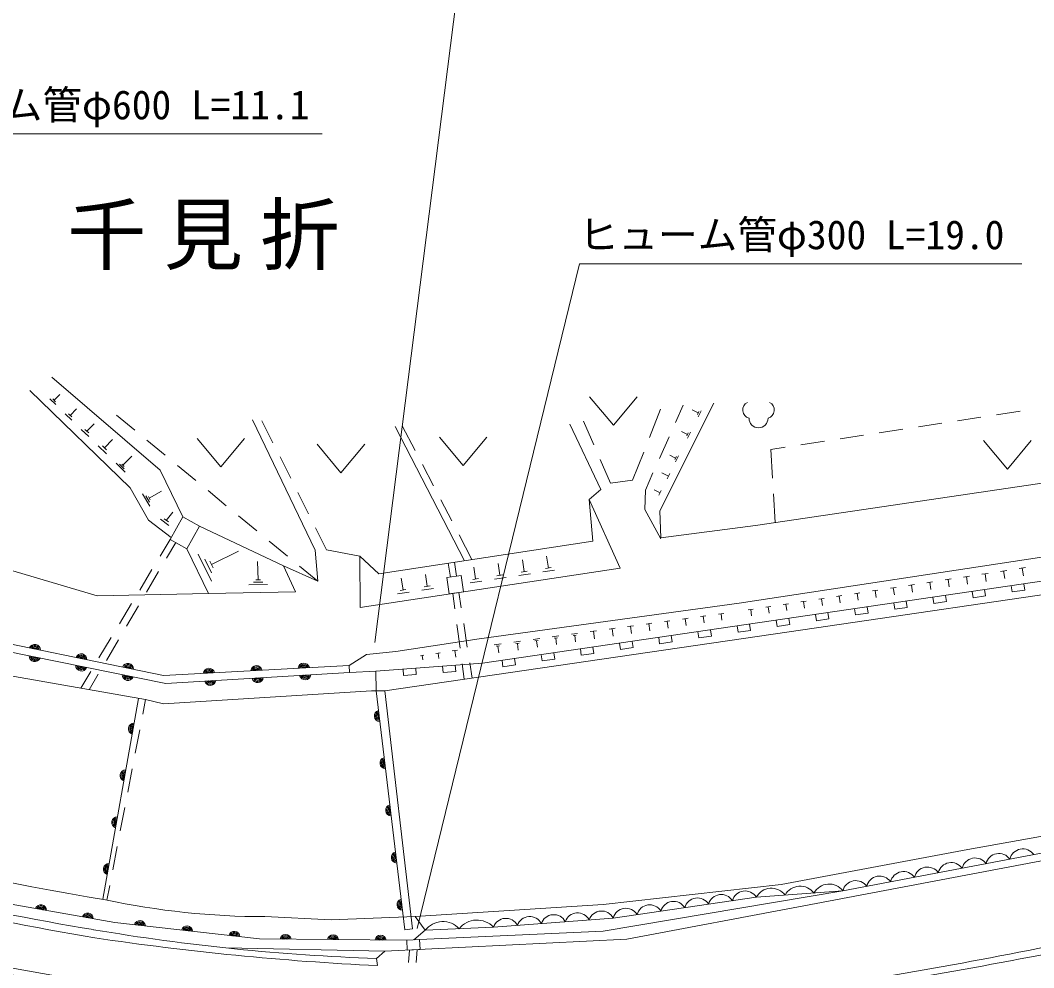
# Model space of a CAD drawing. Units: millimetres, scale not verified. Extents: x 40000 to 680000, y 20000 to 380000.
# Drawn here: x 170261 to 234253, y 260680 to 320486 of the extents above; entities that cross this region are included whole.
import ezdxf
from ezdxf.enums import TextEntityAlignment as Align

# ---------------------------------------------------------------- set-up
doc = ezdxf.new("R2010")
doc.units = ezdxf.units.MM
doc.header["$LTSCALE"] = 1000
doc.layers.add('M-BGD', color=7, linetype='Continuous', lineweight=13)
doc.layers.add('M-STR-HTXT', color=7, linetype='Continuous', lineweight=13)
doc.layers.add('M-BMK-HTXT', color=7, linetype='Continuous')
doc.styles.add('ＭＳ ゴシック', font='')
doc.styles.get('ＭＳ ゴシック').set_extended_font_data('MS Gothic')

msp = doc.modelspace()

# ---------------------------------------------------------------- linework, layer by layer
at = {"layer": 'M-BGD'}
for p, q in [((172497, 296226), (172126, 296586)), ((172494, 296409), (172309, 296589)), ((172402, 296499), (172761, 296870)), ((206214, 296722), (207714, 294922)), ((207714, 294922), (209214, 296722)), ((173515, 295240), (173096, 295646)), ((173512, 295446), (173302, 295649)), ((173407, 295548), (173813, 295967)), ((209990, 294156), (210688, 295930)), ((212127, 296181), (211644, 295103)), ((213069, 295697), (212692, 295886)), ((213116, 295791), (213021, 295603)), ((213257, 295838), (213068, 295462)), ((231910, 295591), (233392, 295820)), ((174463, 294548), (174919, 295018)), ((176346, 295558), (177487, 294617)), ((185521, 295209), (186218, 293814)), ((205819, 295177), (206478, 293684)), ((226968, 294828), (228451, 295057)), ((229439, 295209), (230921, 295438)), ((174584, 294203), (174115, 294658)), ((174581, 294434), (174346, 294662)), ((193942, 294849), (198317, 286374)), ((195192, 293324), (194378, 294885)), ((212392, 294347), (212016, 294536)), ((212440, 294441), (212345, 294253)), ((212581, 294488), (212392, 294112)), ((224497, 294447), (225980, 294676)), ((175574, 293497), (176081, 294020)), ((178258, 293980), (179415, 293025)), ((181427, 294089), (182927, 292289)), ((182927, 292289), (184427, 294089)), ((189008, 293726), (190508, 291926)), ((190508, 291926), (192008, 293726)), ((196726, 294180), (198226, 292380)), ((198226, 292380), (199726, 294180)), ((211235, 294191), (210622, 292822)), ((219556, 293684), (221038, 293913)), ((222027, 294066), (223509, 294294)), ((231092, 293953), (232592, 292153)), ((232592, 292153), (234092, 293953)), ((175709, 293113), (175185, 293620)), ((175705, 293370), (175443, 293624)), ((208926, 291451), (209624, 293225)), ((217646, 293390), (218568, 293532)), ((217754, 291585), (217646, 293390)), ((176890, 291967), (176311, 292529)), ((176815, 292180), (176526, 292461)), ((176813, 292323), (176668, 292463)), ((176741, 292393), (177302, 292972)), ((186666, 292919), (187336, 291577)), ((206881, 292769), (207540, 291276)), ((211644, 292852), (211267, 293040)), ((211691, 292946), (211597, 292758)), ((211832, 292993), (211644, 292616)), ((180187, 292389), (181344, 291434)), ((196348, 291108), (195654, 292438)), ((210213, 291909), (209730, 290831)), ((211191, 291713), (210767, 291925)), ((211276, 291882), (211106, 291543)), ((207540, 291276), (208926, 291451)), ((178434, 289816), (177986, 290598)), ((178405, 290319), (179186, 290767)), ((182115, 290798), (183272, 289843)), ((187783, 290683), (188454, 289341)), ((209730, 290831), (209703, 289607)), ((210663, 290658), (210284, 290848)), ((210739, 290810), (210587, 290507)), ((217921, 288782), (217813, 290587)), ((178419, 290068), (178196, 290458)), ((178461, 290221), (178349, 290417)), ((197503, 288891), (196810, 290221)), ((208147, 285904), (206181, 290244)), ((179482, 288920), (179885, 289447)), ((209703, 289607), (210715, 287762)), ((179646, 288587), (179118, 288989)), ((179614, 288819), (179351, 289020)), ((184043, 289207), (185200, 288252)), ((188901, 288447), (189598, 287051)), ((198779, 286444), (197966, 288004)), ((179727, 287721), (179093, 286665)), ((179495, 286543), (180074, 287527)), ((185972, 287616), (187129, 286661)), ((182328, 285081), (181504, 286789)), ((182343, 286141), (184050, 286965)), ((189598, 287051), (191694, 286653)), ((182336, 285611), (181924, 286465)), ((182446, 285928), (182240, 286354)), ((185274, 285162), (185250, 286333)), ((191724, 283423), (191694, 286653)), ((197287, 286218), (197417, 285339)), ((197800, 285397), (197678, 286277)), ((200544, 285450), (200433, 286189)), ((202074, 285681), (201963, 286420)), ((203605, 285912), (203493, 286652)), ((178578, 285808), (177805, 284522)), ((178229, 284388), (178989, 285681)), ((187900, 286024), (189041, 285083)), ((191724, 283423), (208147, 285904)), ((195956, 284756), (195845, 285494)), ((199014, 285219), (198903, 285957)), ((200729, 285478), (200359, 285422)), ((202472, 285552), (201733, 285440)), ((202259, 285709), (201889, 285653)), ((204003, 285783), (203263, 285672)), ((203790, 285940), (203420, 285885)), ((230986, 285517), (231370, 285575)), ((231178, 285546), (231251, 285067)), ((232158, 285695), (232547, 285755)), ((232352, 285725), (232426, 285239)), ((233335, 285875), (233729, 285935)), ((233532, 285905), (233607, 285412)), ((185866, 284881), (184694, 284856)), ((185570, 285021), (184984, 285009)), ((185420, 285165), (185128, 285159)), ((194428, 284525), (194317, 285262)), ((196141, 284784), (195772, 284729)), ((199411, 285090), (198673, 284978)), ((199199, 285246), (198830, 285191)), ((200941, 285321), (200203, 285209)), ((226352, 284810), (226715, 284865)), ((226533, 284838), (226602, 284385)), ((227503, 284986), (227870, 285042)), ((227687, 285014), (227757, 284554)), ((228659, 285162), (229032, 285219)), ((228845, 285190), (228916, 284724)), ((229820, 285339), (230198, 285397)), ((230009, 285368), (230081, 284895)), ((232837, 284794), (232895, 284398)), ((233687, 284515), (233629, 284910)), ((194824, 284397), (194088, 284286)), ((194612, 284553), (194244, 284498)), ((196353, 284628), (195616, 284516)), ((197569, 284306), (197700, 283330)), ((198108, 283391), (197958, 284365)), ((221800, 284116), (222142, 284168)), ((221971, 284142), (222036, 283715)), ((222930, 284288), (223278, 284341)), ((223104, 284315), (223170, 283881)), ((224066, 284461), (224418, 284515)), ((224242, 284488), (224309, 284048)), ((225206, 284635), (225564, 284690)), ((225385, 284663), (225453, 284216)), ((228740, 283789), (228682, 284184)), ((230364, 284431), (230422, 284035)), ((230422, 284035), (231213, 284152)), ((231213, 284152), (231155, 284547)), ((232895, 284398), (233687, 284515)), ((177290, 283665), (176517, 282379)), ((176962, 282232), (177722, 283525)), ((218439, 283604), (218766, 283653)), ((218603, 283628), (218665, 283220)), ((219555, 283774), (219886, 283824)), ((219720, 283799), (219784, 283384)), ((220675, 283944), (221012, 283996)), ((220843, 283970), (220907, 283549)), ((225417, 283705), (225475, 283310)), ((226266, 283426), (226208, 283821)), ((227890, 284068), (227948, 283672)), ((227948, 283672), (228740, 283789)), ((213222, 282847), (213555, 282893)), ((213389, 282870), (213446, 282454)), ((214352, 283002), (214676, 283046)), ((214514, 283024), (214570, 282619)), ((216224, 283266), (216541, 283314)), ((216382, 283290), (216443, 282894)), ((217329, 283434), (217651, 283483)), ((217490, 283459), (217551, 283056)), ((220470, 282979), (220528, 282584)), ((221319, 282700), (221261, 283095)), ((222943, 283342), (223001, 282947)), ((223001, 282947), (223793, 283063)), ((223793, 283063), (223735, 283458)), ((225475, 283310), (226266, 283426)), ((197834, 282339), (198034, 280852)), ((198489, 280920), (198260, 282402)), ((208613, 282217), (208982, 282267)), ((208797, 282242), (208860, 281781)), ((209779, 282376), (210139, 282425)), ((209959, 282401), (210020, 281951)), ((210936, 282535), (211286, 282582)), ((211111, 282558), (211171, 282120)), ((212084, 282692), (212425, 282738)), ((212254, 282715), (212313, 282288)), ((215523, 282253), (215581, 281858)), ((216372, 281974), (216314, 282370)), ((217996, 282616), (218054, 282221)), ((218054, 282221), (218846, 282337)), ((218846, 282337), (218788, 282732)), ((220528, 282584), (221319, 282700)), ((203856, 281566), (204262, 281622)), ((205060, 281731), (205456, 281785)), ((205172, 281645), (205371, 281672)), ((205271, 281659), (205326, 281262)), ((206253, 281894), (206641, 281947)), ((206447, 281921), (206513, 281437)), ((207438, 282056), (207816, 282108)), ((207627, 282082), (207691, 281609)), ((211425, 281248), (211367, 281644)), ((213049, 281890), (213107, 281495)), ((213107, 281495), (213899, 281611)), ((213899, 281611), (213841, 282007)), ((215581, 281858), (216372, 281974)), ((176002, 281522), (175230, 280237)), ((175696, 280077), (176456, 281370)), ((200190, 281065), (200624, 281124)), ((200313, 280971), (200530, 281001)), ((200422, 280986), (200481, 280551)), ((201422, 281233), (201846, 281291)), ((201542, 281141), (201755, 281171)), ((201649, 281156), (201707, 280731)), ((202644, 281400), (203059, 281457)), ((202762, 281311), (202969, 281339)), ((202866, 281325), (202922, 280910)), ((203972, 281479), (204175, 281506)), ((204073, 281492), (204129, 281087)), ((208102, 281164), (208160, 280769)), ((208952, 280885), (208894, 281281)), ((210576, 281527), (210634, 281132)), ((210634, 281132), (211425, 281248)), ((195531, 280372), (195743, 280404)), ((195637, 280388), (195677, 280122)), ((196503, 280519), (196778, 280561)), ((196641, 280540), (196693, 280196)), ((197536, 280676), (197878, 280728)), ((197707, 280702), (197772, 280274)), ((203155, 280438), (203213, 280043)), ((204005, 280159), (203947, 280555)), ((205629, 280801), (205687, 280406)), ((205687, 280406), (206478, 280522)), ((206478, 280522), (206420, 280918)), ((208160, 280769), (208952, 280885)), ((196930, 279713), (196959, 279314)), ((197757, 279372), (197728, 279771)), ((198168, 279861), (198299, 278886)), ((198790, 278958), (198641, 279931)), ((200682, 280075), (200740, 279680)), ((200740, 279680), (201531, 279796)), ((201531, 279796), (201473, 280192)), ((203213, 280043), (204005, 280159)), ((174714, 279379), (174080, 278324)), ((174611, 278230), (175189, 279215)), ((194437, 279533), (194465, 279134)), ((194465, 279134), (195263, 279192)), ((195263, 279192), (195234, 279591)), ((196959, 279314), (197757, 279372)), ((192727, 278151), (194542, 263074)), ((177736, 277679), (175467, 265001)), ((177997, 276678), (178175, 277602)), ((177523, 274223), (177807, 275696)), ((177049, 271768), (177333, 273241)), ((176575, 269314), (176859, 270787)), ((176101, 266859), (176385, 268332)), ((175733, 264954), (175911, 265877)), ((194767, 261011), (194842, 261797)), ((195327, 261823), (195249, 261018))]:
    msp.add_line(p, q, dxfattribs=at)
for points in [[(191022, 279765), (179314, 279132), (165998, 281855), (163160, 282401), (158258, 284098), (150442, 286829), (142993, 290081), (136811, 293235), (126446, 299446), (117246, 305577), (109103, 311745), (96658, 321945)], [(96274, 321451), (108745, 311293), (116865, 305037), (126110, 298800), (137969, 292052), (142628, 289381), (150206, 286131), (158077, 283550), (162767, 281998), (165815, 281375), (179455, 278629), (191057, 279320)], [(259592, 287858), (218801, 281886), (193282, 278151), (192434, 278151), (179310, 277342), (178175, 277602), (167471, 279489), (165609, 279836), (152957, 283629), (144011, 287457), (139136, 289535), (130128, 294669), (125374, 297458), (117312, 302948), (108799, 309183), (102520, 313946), (95189, 320054)], [(194661, 262414), (185364, 262497), (176229, 263538), (166919, 265171), (154262, 268534), (144375, 271928), (136137, 275370), (127435, 279838), (120782, 283664), (111407, 289669), (104834, 294664), (96316, 301261), (86739, 309177)], [(133197, 301127), (138707, 298338), (150346, 293376), (162079, 288625), (165790, 286906), (175117, 284161), (182148, 284304)], [(172254, 297963), (179101, 292086), (180524, 289151)], [(179796, 287844), (178362, 288936), (177190, 290980), (170857, 297120)], [(210713, 287814), (210648, 289511), (214051, 296307)], [(186882, 286057), (189041, 285083), (188891, 287046), (184921, 295267)], [(210713, 287814), (216688, 288601), (235061, 291310), (245306, 292834), (252502, 294273), (257244, 295628)], [(204965, 295002), (206928, 290875), (206181, 290244)], [(258750, 292366), (247360, 288519), (215652, 283684), (199233, 281438), (193973, 280642), (192131, 280457)], [(206181, 290244), (206412, 287600), (192899, 285553), (191694, 286653)], [(192709, 279408), (199455, 279896), (259590, 288720)], [(187633, 284417), (186882, 286057), (181581, 288562)], [(187633, 284417), (182148, 284304), (180784, 287132)], [(191057, 279320), (191022, 279765), (192131, 280457)], [(192727, 278151), (192709, 279408), (191057, 279320)], [(194542, 263074), (195038, 263132), (193282, 278151)], [(195115, 262438), (195822, 263041), (195194, 263908), (207074, 264677), (218314, 265942), (230089, 268133), (255158, 272620), (265879, 274578)], [(265892, 273827), (222201, 265528), (216734, 265131), (207699, 263818), (200140, 263239), (195822, 263041)], [(193281, 261719), (208561, 262493), (219741, 264583), (262656, 272714), (267006, 272596)], [(195472, 262457), (207064, 262996), (222201, 265528)], [(185702, 263905), (189889, 263713), (195194, 263908)], [(192811, 260815), (192747, 261263), (193281, 261719), (183242, 261931)]]:
    msp.add_lwpolyline(points, dxfattribs=at)
for points in [[(180524, 289151), (181581, 288562), (180784, 287132), (179727, 287721)], [(198249, 284409), (197352, 284273), (197196, 285305), (198093, 285441)], [(194661, 262414), (195472, 262457), (195505, 261832), (194694, 261790)]]:
    msp.add_lwpolyline(points, close=True, dxfattribs=at)
for centre, radius, start, end in [((216411, 295881), 536, 116.08703, 255.33416), ((217340, 295881), 536, 284.66584, 63.91297), ((216876, 295363), 600, 180, 0), ((171176, 280741), 354, 357.23865, 159.64383), ((171176, 280741), 283, 359.46269, 157.41979), ((171176, 280741), 212, 3.20902, 153.67347), ((171175, 280351), 354, 177.41754, 339.82272), ((171175, 280351), 283, 179.64158, 337.59868), ((171175, 280351), 212, 183.3879, 333.85235), ((171175, 280351), 142, 191.09963, 326.14062), ((171176, 280741), 142, 10.92075, 145.96174), ((171175, 280351), 100, 201.41729, 315.82296), ((171176, 280741), 100, 21.23841, 135.64408), ((174115, 280140), 354, 357.23865, 159.64383), ((174115, 280140), 283, 359.46269, 157.41979), ((174115, 280140), 212, 3.20902, 153.67347), ((174116, 279759), 354, 177.41754, 339.82272), ((174116, 279759), 283, 179.64158, 337.59868), ((174116, 279759), 212, 183.3879, 333.85235), ((174116, 279759), 142, 191.09963, 326.14062), ((174115, 280140), 142, 10.92075, 145.96174), ((174116, 279759), 100, 201.41729, 315.82296), ((174115, 280140), 100, 21.23841, 135.64408), ((177054, 279539), 354, 357.23865, 159.64383), ((177054, 279539), 283, 359.46269, 157.41979), ((177054, 279539), 212, 3.20902, 153.67347), ((177054, 279539), 142, 10.92075, 145.96174), ((185171, 279394), 354, 11.89184, 174.29702), ((185171, 279394), 283, 14.11588, 172.07298), ((188167, 279556), 354, 11.89184, 174.29702), ((188167, 279556), 283, 14.11588, 172.07298), ((188167, 279556), 212, 17.86221, 168.32666), ((188167, 279556), 142, 25.57394, 160.61493), ((188167, 279556), 100, 35.8916, 150.29726), ((177057, 279167), 354, 177.41754, 339.82272), ((177057, 279167), 283, 179.64158, 337.59868), ((177057, 279167), 212, 183.3879, 333.85235), ((177057, 279167), 142, 191.09963, 326.14062), ((177057, 279167), 100, 201.41729, 315.82296), ((177054, 279539), 100, 21.23841, 135.64408), ((182175, 279232), 354, 11.89184, 174.29702), ((182175, 279232), 283, 14.11588, 172.07298), ((182175, 279232), 212, 17.86221, 168.32666), ((182175, 279232), 142, 25.57394, 160.61493), ((182175, 279232), 100, 35.8916, 150.29726), ((185171, 279394), 212, 17.86221, 168.32666), ((185171, 279394), 142, 25.57394, 160.61493), ((185171, 279394), 100, 35.8916, 150.29726), ((188247, 279207), 354, 192.20398, 354.60916), ((188247, 279207), 283, 194.42802, 352.38512), ((188247, 279207), 212, 198.17435, 348.63879), ((188247, 279207), 142, 205.88608, 340.92706), ((188247, 279207), 100, 216.20374, 330.6094), ((182258, 278851), 354, 192.20398, 354.60916), ((182258, 278851), 283, 194.42802, 352.38512), ((182258, 278851), 212, 198.17435, 348.63879), ((182258, 278851), 142, 205.88608, 340.92706), ((182258, 278851), 100, 216.20374, 330.6094), ((185253, 279029), 354, 192.20398, 354.60916), ((185253, 279029), 283, 194.42802, 352.38512), ((185253, 279029), 212, 198.17435, 348.63879), ((185253, 279029), 142, 205.88608, 340.92706), ((185253, 279029), 100, 216.20374, 330.6094), ((192971, 276576), 354, 105.66162, 268.0668), ((192971, 276576), 283, 107.88566, 265.84276), ((192971, 276576), 212, 111.63198, 262.09643), ((192971, 276576), 142, 119.34371, 254.3847), ((192971, 276576), 100, 129.66137, 244.06704), ((177448, 275760), 354, 88.64756, 251.05274), ((177448, 275760), 283, 90.8716, 248.8287), ((177448, 275760), 212, 94.61792, 245.08237), ((177448, 275760), 142, 102.32965, 237.37064), ((177448, 275760), 100, 112.64732, 227.05298), ((199060, 411819), 148702, 246.40512, 260.94049), ((193329, 273598), 354, 105.66162, 268.0668), ((193329, 273598), 283, 107.88566, 265.84276), ((193329, 273598), 212, 111.63198, 262.09643), ((193329, 273598), 142, 119.34371, 254.3847), ((193329, 273598), 100, 129.66137, 244.06704), ((176919, 272807), 354, 88.64756, 251.05274), ((176919, 272807), 283, 90.8716, 248.8287), ((176919, 272807), 212, 94.61792, 245.08237), ((176919, 272807), 142, 102.32965, 237.37064), ((176919, 272807), 100, 112.64732, 227.05298), ((193688, 270619), 354, 105.66162, 268.0668), ((193688, 270619), 283, 107.88566, 265.84276), ((193688, 270619), 212, 111.63198, 262.09643), ((193688, 270619), 142, 119.34371, 254.3847), ((193688, 270619), 100, 129.66137, 244.06704), ((197765, 410687), 152617, 246.82976, 261.28585), ((176391, 269854), 354, 88.64756, 251.05274), ((176391, 269854), 283, 90.8716, 248.8287), ((176391, 269854), 212, 94.61792, 245.08237), ((196229, 405648), 147810, 246.59848, 261.64939), ((176391, 269854), 142, 102.32965, 237.37064), ((176391, 269854), 100, 112.64732, 227.05298), ((201858, 426887), 166009, 252.4676, 260.65186), ((233563, 267343), 838, 34.53807, 166.97073), ((202331, 427772), 167453, 252.54384, 260.59341), ((194046, 267641), 354, 105.66162, 268.0668), ((194046, 267641), 283, 107.88566, 265.84276), ((194046, 267641), 212, 111.63198, 262.09643), ((194046, 267641), 142, 119.34371, 254.3847), ((194046, 267641), 100, 129.66137, 244.06704), ((230550, 266770), 838, 34.53807, 166.97073), ((232057, 267056), 838, 34.53807, 166.97073), ((175862, 266901), 354, 88.64756, 251.05274), ((175862, 266901), 283, 90.8716, 248.8287), ((175862, 266901), 212, 94.61792, 245.08237), ((175862, 266901), 142, 102.32965, 237.37064), ((175862, 266901), 100, 112.64732, 227.05298), ((227537, 266198), 838, 34.53807, 166.97073), ((229044, 266484), 838, 34.53807, 166.97073), ((224524, 265626), 838, 34.53807, 166.97073), ((226030, 265912), 838, 34.53807, 166.97073), ((217688, 264614), 1084, 36.77224, 151.54806), ((219510, 264747), 1084, 36.77224, 151.54806), ((221332, 264879), 1084, 36.77224, 151.54806), ((223017, 265340), 838, 34.53807, 166.97073), ((185712, 311914), 48009, 257.89629, 269.98847), ((194405, 264662), 354, 105.66162, 268.0668), ((194405, 264662), 283, 107.88566, 265.84276), ((213017, 264258), 829, 31.64732, 164.88759), ((214523, 264477), 829, 31.64732, 164.88759), ((216029, 264696), 829, 31.64732, 164.88759), ((171564, 264301), 354, 358.84846, 161.25364), ((171564, 264301), 283, 1.0725, 159.0296), ((171564, 264301), 212, 4.81883, 155.28327), ((171564, 264301), 142, 12.53056, 147.57154), ((171564, 264301), 100, 22.84822, 137.25388), ((194405, 264662), 212, 111.63198, 262.09643), ((194405, 264662), 142, 119.34371, 254.3847), ((194405, 264662), 100, 129.66137, 244.06704), ((208499, 263602), 829, 31.64732, 164.88759), ((210005, 263821), 829, 31.64732, 164.88759), ((211511, 264039), 829, 31.64732, 164.88759), ((174519, 263783), 354, 358.84846, 161.25364), ((174519, 263783), 283, 1.0725, 159.0296), ((174519, 263783), 212, 4.81883, 155.28327), ((174519, 263783), 142, 12.53056, 147.57154), ((174519, 263783), 100, 22.84822, 137.25388), ((177810, 263304), 354, 2.29744, 164.70262), ((199102, 262273), 1418, 42.95651, 142.28074), ((200921, 262973), 825, 27.56665, 161.19519), ((202432, 263089), 825, 27.56665, 161.19519), ((203944, 263205), 825, 27.56665, 161.19519), ((205456, 263320), 825, 27.56665, 161.19519), ((206968, 263436), 825, 27.56665, 161.19519), ((197394, 395349), 134167, 260.34532, 268.01531), ((177810, 263304), 283, 4.52148, 162.47858), ((177810, 263304), 212, 8.2678, 158.73225), ((177810, 263304), 142, 15.97953, 151.02052), ((177810, 263304), 100, 26.29719, 140.70286), ((180790, 262964), 354, 2.29744, 164.70262), ((180790, 262964), 283, 4.52148, 162.47858), ((180790, 262964), 212, 8.2678, 158.73225), ((180790, 262964), 142, 15.97953, 151.02052), ((180790, 262964), 100, 26.29719, 140.70286), ((196944, 262174), 1418, 42.95651, 142.28074), ((201136, 437042), 176424, 261.46842, 267.29543), ((183771, 262624), 354, 2.29744, 164.70262), ((183771, 262624), 283, 4.52148, 162.47858), ((183771, 262624), 212, 8.2678, 158.73225), ((183771, 262624), 142, 15.97953, 151.02052), ((183771, 262624), 100, 26.29719, 140.70286), ((187012, 262428), 354, 8.28508, 170.69026), ((187012, 262428), 283, 10.50912, 168.46622), ((187012, 262428), 212, 14.25544, 164.71989), ((187012, 262428), 142, 21.96717, 157.00816), ((187012, 262428), 100, 32.28484, 146.6905), ((190012, 262402), 354, 8.28508, 170.69026), ((190012, 262402), 283, 10.50912, 168.46622), ((190012, 262402), 212, 14.25544, 164.71989), ((190012, 262402), 142, 21.96717, 157.00816), ((190012, 262402), 100, 32.28484, 146.6905), ((193012, 262375), 354, 8.28508, 170.69026), ((193012, 262375), 283, 10.50912, 168.46622), ((193012, 262375), 212, 14.25544, 164.71989), ((193012, 262375), 142, 21.96717, 157.00816), ((193012, 262375), 100, 32.28484, 146.6905), ((161660, 628881), 374150, 278.98935, 281.97446), ((153404, 685509), 431750, 278.90023, 281.48374)]:
    msp.add_arc(centre, radius, start, end, dxfattribs=at)
at = {"layer": 'M-STR-HTXT'}
msp.add_line((192647, 281205), (197843, 322129), dxfattribs=at)
for points in [[(149007, 268249), (161390, 313313), (189328, 313313)], [(195316, 263160), (205566, 305112), (233504, 305112)]]:
    msp.add_lwpolyline(points, dxfattribs=at)

# ---------------------------------------------------------------- texts
at = {"layer": 'M-BMK-HTXT', "insert": (177799, 306758), "char_height": 3666, "attachment_point": 5, "style": 'ＭＳ ゴシック'}
msp.add_mtext('\\T1.22;字\\~千見折', dxfattribs=at)
at = {"layer": 'M-STR-HTXT', "style": 'ＭＳ ゴシック'}
for s, p in [('ヒューム管φ600 L=11.1', (175089, 315151)), ('ヒューム管φ300 L=19.0', (218968, 306950))]:
    msp.add_text(s, height=1833, dxfattribs=at).set_placement(p, align=Align.MIDDLE_CENTER)

doc.saveas('drawing.dxf')
